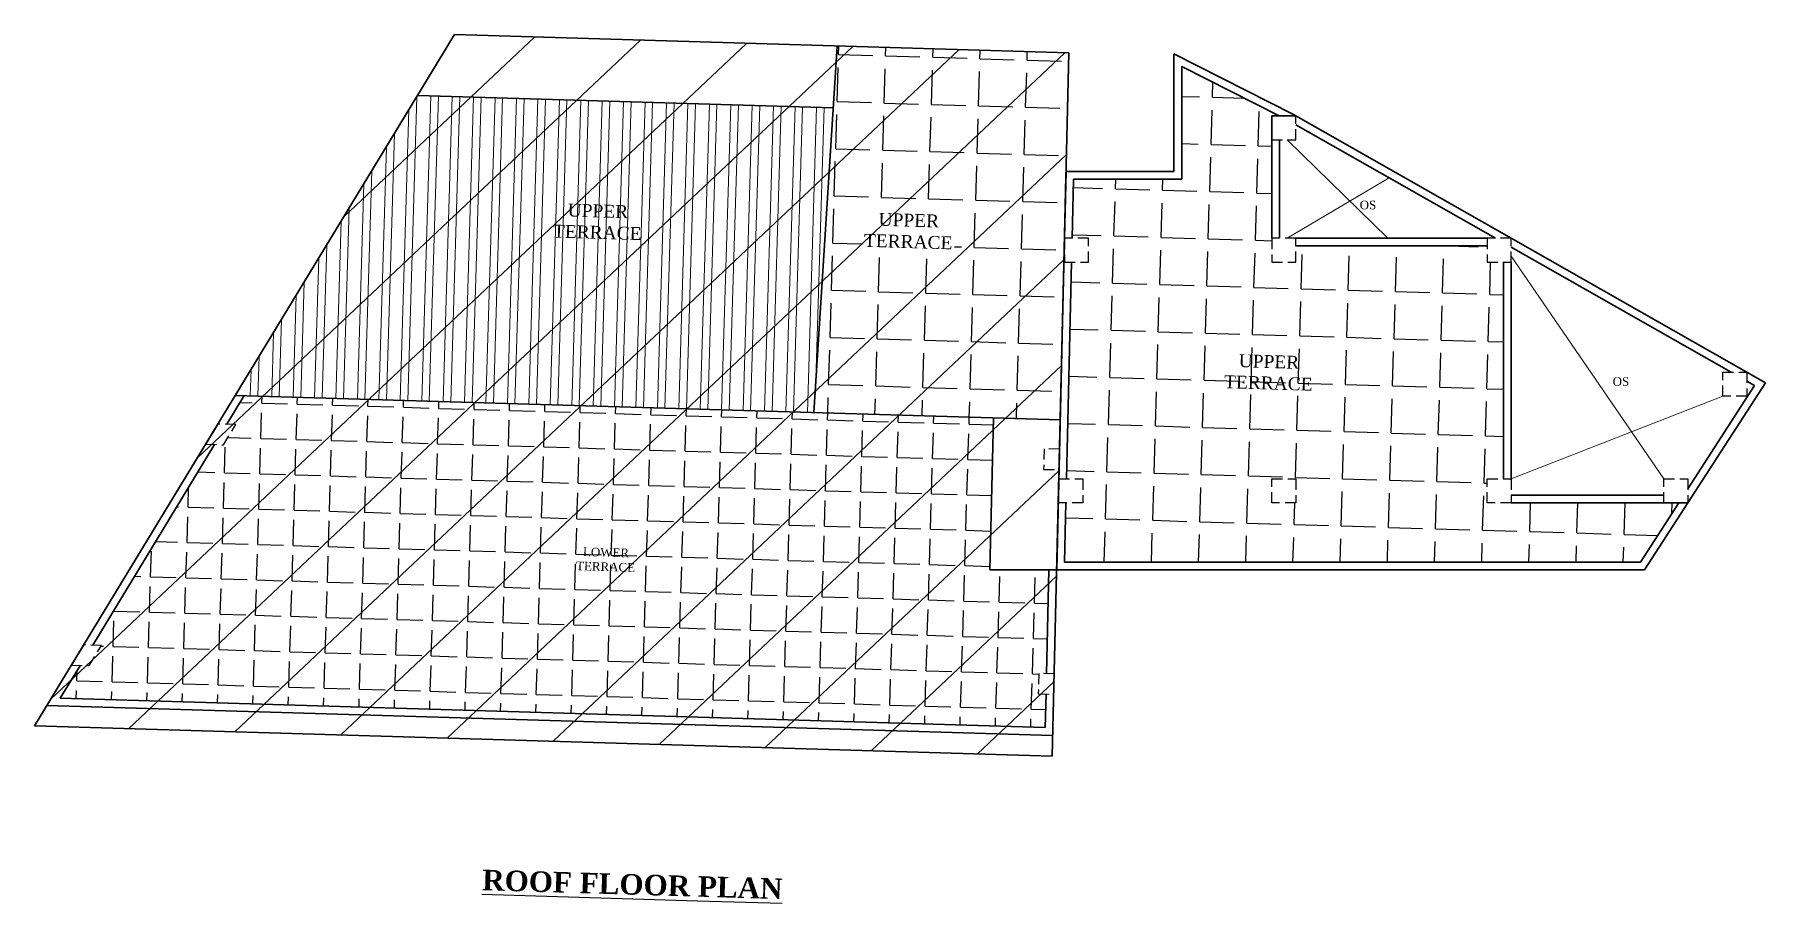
# Model space of a CAD drawing. Header units: inches. Extents: x 118463 to 132921, y -24238 to -19742.
# Drawn here: x 131835 to 132844, y -20249 to -19742 of the extents above; entities that cross this region are included whole.
import ezdxf

# ---------------------------------------------------------------- set-up
doc = ezdxf.new("R2010")
doc.units = ezdxf.units.IN
doc.header["$LTSCALE"] = 5
doc.header["$MEASUREMENT"] = 0
doc.linetypes.add('HIDDEN', pattern=[0.375, 0.25, -0.125])
doc.layers.add('A-WALL', color=7, linetype='Continuous', lineweight=9)
doc.layers.add('TEXT', color=6, linetype='Continuous')
doc.layers.add('WALL', color=7, linetype='Continuous')
doc.styles.add('ordinary', font='times.ttf')

msp = doc.modelspace()

# ---------------------------------------------------------------- hatches: boundary and pattern name
at = {"layer": 'A-WALL', "ltscale": 5}
h = msp.add_hatch(dxfattribs=at)
h.set_pattern_fill('STEEL', color=254, scale=100, angle=43.29, style=0)
h.set_pattern_definition([(88.28999, (118223.882, -18618.222), (-12.494433, 0.373012), []), (88.28999, (118219.596, -18613.673), (-12.494433, 0.373012), [])])
h.paths.add_polyline_path([(132138.5, -19838.6), (132192.1, -19840.2), (132191.4, -19864.1), (132137.8, -19862.5)], flags=24)
h.paths.add_polyline_path([(132300.7, -19784.9), (132058.4, -19777.7), (131952.1, -19952.6), (132289.4, -19962.6)])
at = {"layer": 'WALL', "linetype": 'ByBlock', "ltscale": 5, "true_color": 0xf8991e}
h = msp.add_hatch(dxfattribs=at)
h.set_pattern_fill('ANSI31', color=30, scale=350, angle=-1.71)
h.set_pattern_definition([(43.29, (123674.194, -16586.547), (-29.99899, 31.8453), [])])
h.paths.add_polyline_path([(131835, -20145.2), (132079.9, -19742.3), (132438.1, -19753), (132428.4, -20162.9)])
h = msp.add_hatch(dxfattribs=at)
h.set_pattern_fill('ANGLE', color=30, scale=100, angle=-1.71)
h.set_pattern_definition([(358.28999, (118223.882, -18618.222), (0.820626, 27.487753), [20, -7.5]), (88.28999, (118223.882, -18618.222), (-27.487753, 0.820626), [20, -7.5])])
h.paths.add_polyline_path([(132317.1, -19870.1), (132371.2, -19871.7), (132372.1, -19843.2), (132317.9, -19841.6)], flags=16)
h.paths.add_polyline_path([(132436.5, -19822), (132438.1, -19753), (132303, -19749), (132289.4, -19962.6), (132433.1, -19966.9)])
h = msp.add_hatch(dxfattribs=at)
h.set_pattern_fill('ANGLE', color=30, scale=100, angle=-1.71)
h.set_pattern_definition([(358.289985, (6155.367, 3169.77), (0.820626, 27.487753), [20, -7.5]), (88.289985, (6155.367, 3169.77), (-27.487753, 0.820626), [20, -7.5])])
h.paths.add_polyline_path([(132691.5, -19875), (132682, -19875), (132682, -19865.5), (132570.4, -19865.5), (132570.4, -19875), (132556.4, -19875), (132556.4, -19861), (132556.4, -19789.6), (132560.7, -19789.6), (132503.9, -19760.8), (132503.9, -19826.5), (132440.9, -19826.5), (132440.1, -19861), (132449.6, -19861), (132449.6, -19875), (132439.7, -19875), (132436.7, -20001.3), (132446.2, -20001.3), (132446.2, -20015.3), (132436.4, -20015.3), (132435.6, -20049.8), (132771.4, -20049.8), (132793.7, -20015.3), (132696, -20015.3), (132682, -20015.3), (132682, -20001.3), (132691.5, -20001.3)])
h.paths.add_polyline_path([(132556.4, -20001.3), (132570.4, -20001.3), (132570.4, -20015.3), (132556.4, -20015.3)], flags=16)
h.paths.add_polyline_path([(132527.1, -19952.5), (132581.3, -19954.1), (132582.1, -19925.6), (132527.9, -19924)], flags=24)
h = msp.add_hatch(dxfattribs=at)
h.set_pattern_fill('ANGLE', color=30, scale=75, angle=-1.71)
h.set_pattern_definition([(358.28999, (118223.882, -18618.222), (0.61547, 20.615815), [15, -5.625]), (88.28999, (118223.882, -18618.222), (-20.615815, 0.61547), [15, -5.625])])
h.paths.add_polyline_path([(132150.5, -20039.8), (132186.2, -20040.8), (132185.7, -20056.8), (132150, -20055.7)], flags=24)
h.paths.add_polyline_path([(132392, -20054.3), (132394.1, -19965.8), (131957.3, -19952.7), (131947.1, -19969.4), (131952.3, -19969.6), (131945.1, -19981.4), (131939.9, -19981.2), (131868.9, -20098.2), (131874, -20098.3), (131866.9, -20110.1), (131861.7, -20109.9), (131850, -20129.1), (132424.3, -20146.2), (132424.8, -20126.8), (132420.3, -20126.6), (132420.5, -20114.6), (132425, -20114.8), (132426.5, -20054.3)])

# ---------------------------------------------------------------- linework, layer by layer
at = {"layer": 'A-WALL', "lineweight": 30}
for p, q in [((131835, -20145.2), (132079.9, -19742.3)), ((132438.1, -19753), (132079.9, -19742.3)), ((132303, -19749), (132289.4, -19962.6)), ((132428.4, -20162.9), (132438.1, -19753)), ((132499.4, -19753.4), (132499.4, -19822)), ((132499.4, -19753.4, -74.3), (132569, -19788.8, 58.2)), ((132503.9, -19760.8), (132503.9, -19826.5)), ((132503.9, -19760.8), (132560.7, -19789.6)), ((132058.4, -19777.7), (132300.7, -19784.9)), ((132556.4, -19789.6), (132556.4, -19861)), ((132570.4, -19789.6), (132556.4, -19789.6)), ((132569, -19788.8, 58.2), (132570.4, -19789.6)), ((132570.4, -19789.6), (132696, -19861)), ((132570.4, -19794.8), (132686.9, -19861)), ((132560.9, -19803.6), (132560.9, -19861)), ((132431, -20054.3), (132436.4, -19825)), ((132435.6, -19861), (132436.5, -19822)), ((132436.5, -19822), (132499.4, -19822)), ((132440.1, -19861), (132440.9, -19826.5)), ((132440.9, -19826.5), (132503.9, -19826.5)), ((132435.6, -19861), (132433.6, -19941.9)), ((132570.4, -19861), (132682, -19861)), ((132696, -19861), (132844.3, -19945.3)), ((132682, -19865.5), (132570.4, -19865.5)), ((132696, -19866.2), (132824.3, -19939.1)), ((132439.7, -19875), (132436.7, -20001.3)), ((132691.5, -19875), (132691.5, -20001.3)), ((132696, -19875), (132696, -20001.8)), ((131947.1, -19969.4), (131957.3, -19952.7)), ((132433.1, -19966.9), (131952.1, -19952.6)), ((132844.3, -19945.3), (132799, -20015.3)), ((132837.9, -19946.8), (132799, -20007)), ((132833.4, -19944.3), (132837.9, -19946.8)), ((132392, -20054.3), (132394.1, -19965.8)), ((131868.9, -20098.2), (131939.9, -19981.2)), ((132785, -20010.8), (132696, -20010.8)), ((132436.4, -20015.3), (132435.6, -20049.8)), ((132798.7, -20015.3), (132696, -20015.3)), ((132793.7, -20015.3), (132771.4, -20049.8)), ((132799, -20015.3), (132773.8, -20054.3)), ((132771.4, -20049.8), (132435.6, -20049.8)), ((132773.8, -20054.3), (132392, -20054.3)), ((132425, -20114.8), (132426.5, -20054.3)), ((131850, -20129.1), (131861.7, -20109.9)), ((131842.2, -20133.4), (132428.7, -20150.9)), ((131850, -20129.1), (132424.3, -20146.2)), ((132424.3, -20146.2), (132424.8, -20126.8)), ((131835, -20145.2), (132428.4, -20162.9))]:
    msp.add_line(p, q, dxfattribs=at)
at = {"layer": 'A-WALL', "ltscale": 5}
for p, q in [((132565.4, -19803.6), (132624.1, -19861)), ((132565.4, -19861), (132624.8, -19825.7)), ((132785, -20001.3), (132696, -19871.4)), ((132696, -20001.3), (132819.4, -19953.1))]:
    msp.add_line(p, q, dxfattribs=at)
at = {"layer": 'WALL', "color": 2, "linetype": 'HIDDEN', "ltscale": 5}
for points in [[(132556.4, -19803.6), (132570.4, -19803.6), (132570.4, -19789.6), (132556.4, -19789.6)], [(132435.6, -19875), (132449.6, -19875), (132449.6, -19861), (132435.6, -19861)], [(132556.4, -19875), (132570.4, -19875), (132570.4, -19861), (132556.4, -19861)], [(132682, -19875), (132696, -19875), (132696, -19861), (132682, -19861)], [(132819.4, -19939.1), (132833.4, -19939.1), (132833.4, -19953.1), (132819.4, -19953.1)], [(131934.8, -19981.1), (131945.1, -19981.4), (131952.3, -19969.6), (131941.9, -19969.3)], [(132423.7, -19983.7), (132423.4, -19995.7), (132432.4, -19995.9), (132432.6, -19983.9)], [(132423.7, -19983.7), (132423.4, -19995.7), (132432.4, -19995.9), (132432.6, -19983.9)], [(132432.2, -20001.3), (132446.2, -20001.3), (132446.2, -20015.3), (132432.2, -20015.3)], [(132556.4, -20001.3), (132570.4, -20001.3), (132570.4, -20015.3), (132556.4, -20015.3)], [(132682, -20001.3), (132696, -20001.3), (132696, -20015.3), (132682, -20015.3)], [(132785, -20001.3), (132799, -20001.3), (132799, -20015.3), (132785, -20015.3)], [(131856.5, -20109.8), (131866.9, -20110.1), (131874, -20098.3), (131863.7, -20098)], [(132420.5, -20114.6), (132420.3, -20126.6), (132429.3, -20126.9), (132429.5, -20114.9)]]:
    msp.add_lwpolyline(points, close=True, dxfattribs=at)

# ---------------------------------------------------------------- texts
at = {"layer": 'TEXT', "style": 'ordinary'}
for p in [(132607.7, -19844.1), (132755.2, -19947)]:
    msp.add_text('OS', height=5, dxfattribs=at).set_placement(p)
at = {"layer": 'TEXT', "attachment_point": 8, "rotation": 358.2896, "style": 'ordinary'}
for s, insert, char_height in [('UPPER\\PTERRACE', (132163, -19861.4), 7.5), ('UPPER\\PTERRACE', (132344.3, -19866.8), 7.5), ('UPPER\\PTERRACE', (132554.3, -19949.2), 7.5), ('LOWER\\PTERRACE', (132167.9, -20055), 5)]:
    msp.add_mtext_dynamic_manual_height_columns(s, width=101.569, gutter_width=1720.7, heights=[0], dxfattribs=dict(at, insert=insert, char_height=char_height))
at = {"layer": 'TEXT', "insert": (132183.4, -20243.8), "char_height": 12, "width": 219.815, "attachment_point": 8, "rotation": 358.2896, "style": 'ordinary'}
msp.add_mtext('{\\fTimes New Roman|b1|i0|c0|p18;\\LROOF FLOOR PLAN}', dxfattribs=at)

doc.saveas('drawing.dxf')
